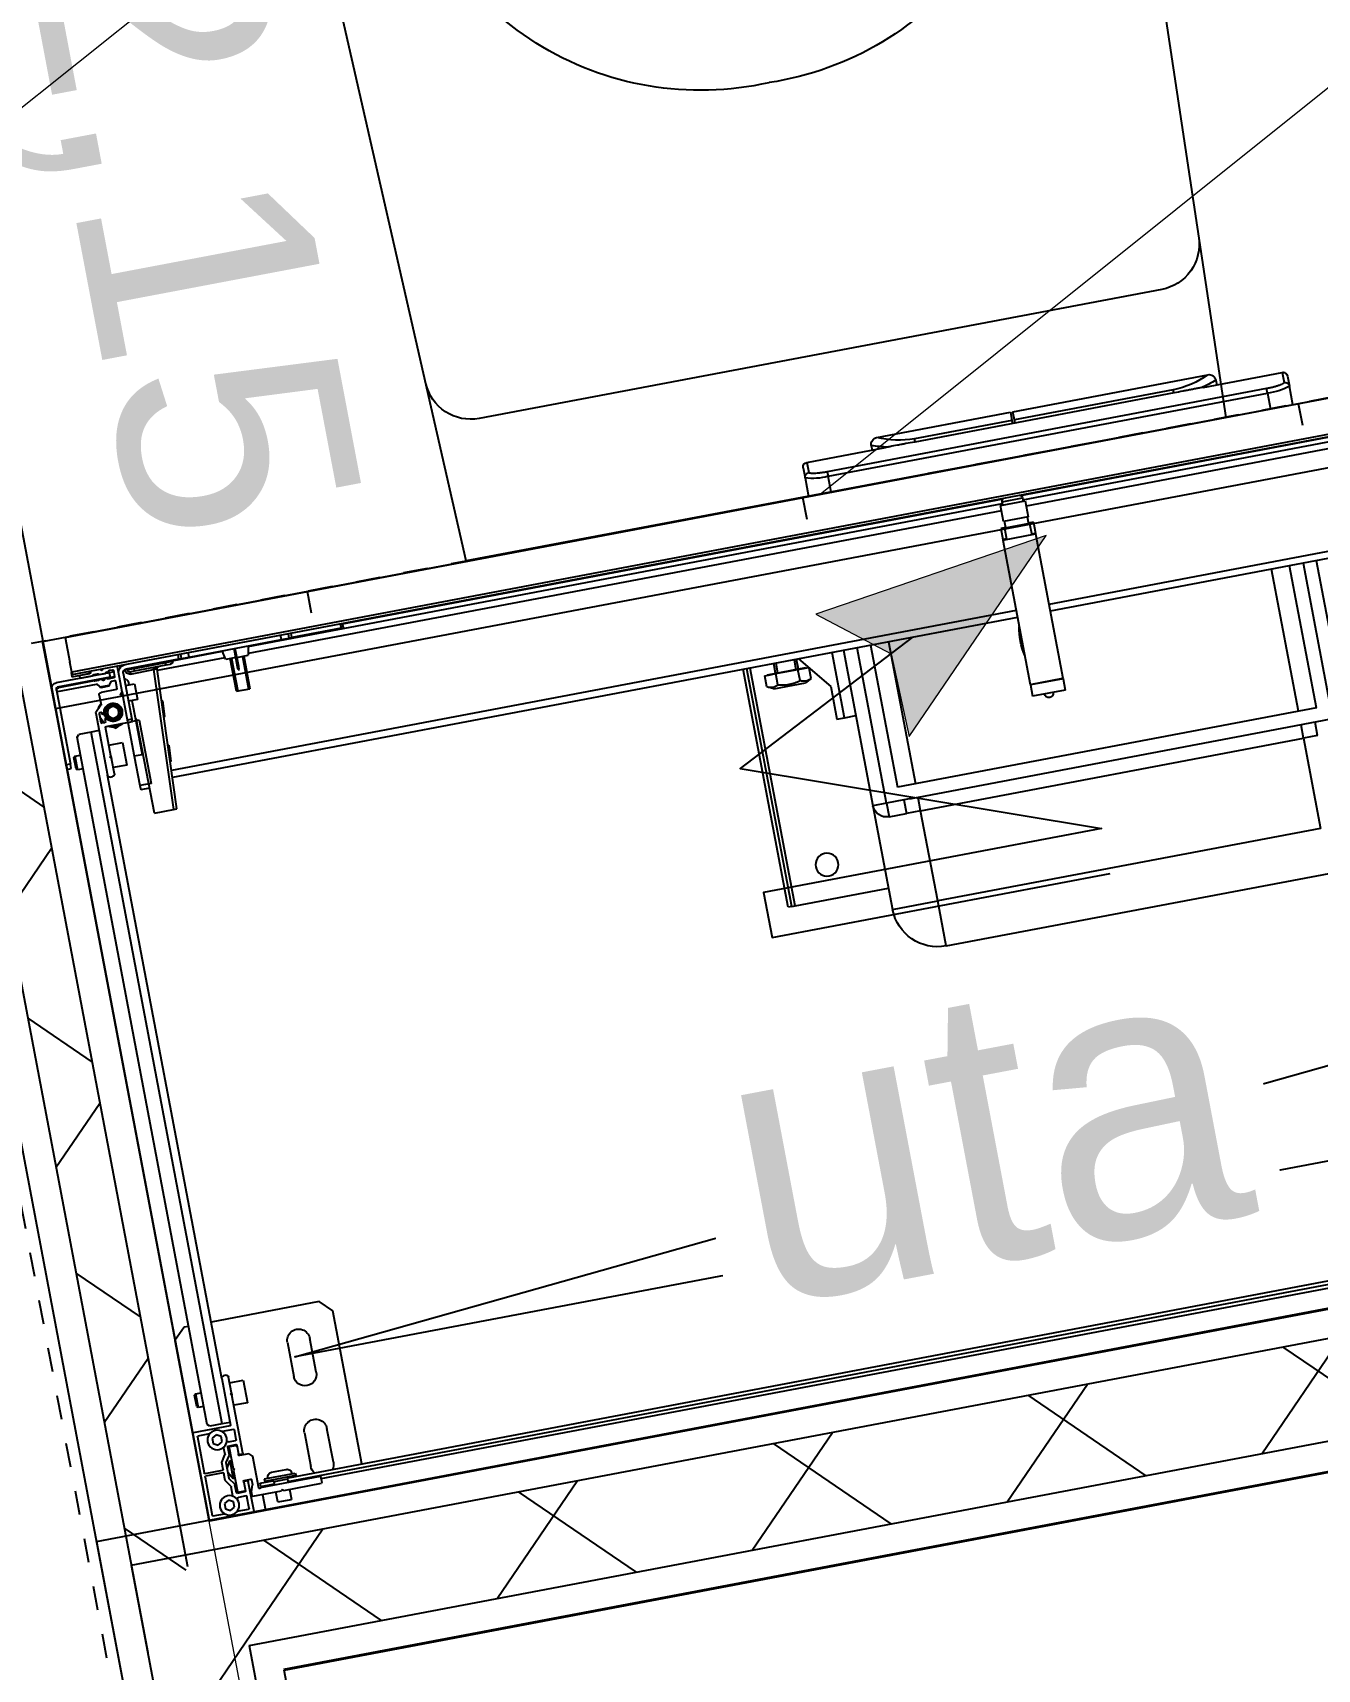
# Model space of a CAD drawing. Header units: centimetres. Extents: x 187368 to 251255, y -383447 to -322514.
# Drawn here: x 201018 to 201578, y -357017 to -356303 of the extents above; entities that cross this region are included whole.
import ezdxf

# ---------------------------------------------------------------- set-up
doc = ezdxf.new("R2010")
doc.units = ezdxf.units.CM
doc.linetypes.add('Style de ligne -1', pattern=[0.41664, 0.20828, -0.20836])
doc.layers.get('0').update_dxf_attribs({"color": 252})
doc.layers.add('prlm-ELEC-CFO', color=1, linetype='Continuous', lineweight=25)
doc.layers.add('prlm-GT', color=242, linetype='Continuous')
doc.layers.add('prlm-MOD', color=64, linetype='Continuous')
doc.styles.add('Helvetica', font='arial.ttf')
doc.styles.add('prlm-elec-cfo', font='comic.ttf', dxfattribs={"height": 12})

# ---------------------------------------------------------------- blocks, each defined once
blk = doc.blocks.new('MTI900_Alu_390')
at = {"layer": 'prlm-MOD', "color": 1, "linetype": 'Continuous'}
for p, q in [((-4.475, 0), (-4.472, 0)), ((-4.475, -0.003), (-4.475, 0)), ((-4.472, 0), (-4.278, 0)), ((-4.278, 0), (-4.225, 0)), ((-4.225, 0), (4.225, 0)), ((-4.225, -0.07), (-4.225, 0)), ((-4.475, -0.387), (-4.475, -0.003)), ((-4.457, -0.191), (-4.457, -0.021)), ((-4.454, -0.018), (-4.4033, -0.018)), ((-4.395, -0.0385), (-4.375, -0.0269)), ((-4.395, -0.0615), (-4.395, -0.0385)), ((-4.375, -0.0731), (-4.395, -0.0615)), ((-4.375, -0.0269), (-4.355, -0.0385)), ((-4.355, -0.0615), (-4.375, -0.0731)), ((-4.355, -0.0385), (-4.355, -0.0615)), ((-4.3467, -0.018), (-4.296, -0.018)), ((-4.293, -0.021), (-4.293, -0.074)), ((-4.275, -0.003), (-4.275, -0.137)), ((-4.267, -0.07), (-4.14, -0.07)), ((-4.165, -0.025), (-4.105, -0.025)), ((-4.165, -0.025), (-4.165, -0.07)), ((-4.135, -0.075), (-4.14, -0.07)), ((-4.13, -0.07), (-4.135, -0.075)), ((-4.13, -0.07), (-3.963, -0.07)), ((-4.105, -0.07), (-4.105, -0.025)), ((-4.3535, -0.1303), (-4.3725, -0.1588)), ((-4.3355, -0.1358), (-4.3545, -0.1642)), ((-4.353, -0.0864), (-4.353, -0.1286)), ((-4.335, -0.098), (-4.335, -0.1341)), ((-4.298, -0.095), (-4.332, -0.095)), ((-4.296, -0.077), (-4.3306, -0.077)), ((-4.33, -0.195), (-4.33, -0.103)), ((-4.327, -0.1), (-4.298, -0.1)), ((-4.295, -0.137), (-4.295, -0.098)), ((-4.295, -0.137), (-4.295, -0.142)), ((-4.278, -0.14), (-4.292, -0.14)), ((-4.27, -0.073), (-4.27, -0.0895)), ((-4.2698, -0.0905), (-4.2602, -0.1195)), ((-4.26, -0.142), (-4.26, -0.1205)), ((-4.235, -0.1), (-4.235, -0.24)), ((-3.963, -0.1), (-4.229, -0.1)), ((-4.225, -0.105), (-4.225, -0.1)), ((-4.225, -0.105), (-4.165, -0.105)), ((-4.225, -0.105), (-4.225, -0.12)), ((-4.225, -0.12), (-4.17, -0.12)), ((-4.203, -0.12), (-4.203, -0.125)), ((-4.203, -0.125), (-4.067, -0.125)), ((-4.203, -0.125), (-4.203, -0.135)), ((-4.203, -0.135), (-4.067, -0.135)), ((-4.165, -0.115), (-4.175, -0.125)), ((-4.165, -0.1), (-4.165, -0.115)), ((-4.105, -0.115), (-4.165, -0.115)), ((-4.105, -0.115), (-4.105, -0.1)), ((-4.105, -0.105), (4.105, -0.105)), ((-4.095, -0.125), (-4.105, -0.115)), ((-4.1, -0.12), (4.1, -0.12)), ((-4.067, -0.125), (-4.067, -0.12)), ((-4.067, -0.135), (-4.067, -0.125)), ((-3.96, -0.073), (-3.96, -0.097)), ((-3.96, -0.09), (3.96, -0.09)), ((-3.775, -0.12), (-3.775, -0.8)), ((-4.457, -0.369), (-4.457, -0.209)), ((-4.376, -0.194), (-4.454, -0.194)), ((-4.454, -0.206), (-4.376, -0.206)), ((-4.373, -0.1605), (-4.373, -0.191)), ((-4.373, -0.209), (-4.373, -0.2404)), ((-4.3377, -0.16), (-4.355, -0.19)), ((-4.355, -0.1659), (-4.355, -0.2341)), ((-4.355, -0.21), (-4.3377, -0.24)), ((-4.33, -0.1677), (-4.3421, -0.1677)), ((-4.3377, -0.24), (-4.3377, -0.16)), ((-4.33, -0.16), (-4.3377, -0.16)), ((-4.325, -0.2), (-4.33, -0.195)), ((-4.33, -0.205), (-4.325, -0.2)), ((-4.33, -0.297), (-4.33, -0.205)), ((-4.292, -0.145), (-4.263, -0.145)), ((-4.1675, -0.158), (-4.1025, -0.158)), ((-3.995, -0.3), (-3.995, -0.15)), ((-3.895, -0.15), (-3.895, -0.3)), ((-4.373, -0.2404), (-4.3535, -0.2697)), ((-4.3545, -0.2358), (-4.335, -0.265)), ((-4.353, -0.2714), (-4.353, -0.3036)), ((-4.33, -0.2323), (-4.3421, -0.2323)), ((-4.3377, -0.24), (-4.33, -0.24)), ((-4.335, -0.265), (-4.335, -0.302)), ((-4.295, -0.258), (-4.295, -0.263)), ((-4.295, -0.302), (-4.295, -0.263)), ((-4.25, -0.255), (-4.292, -0.255)), ((-4.292, -0.26), (-4.278, -0.26)), ((-4.275, -0.263), (-4.275, -0.52)), ((-4.25, -0.255), (-4.235, -0.24)), ((-4.395, -0.3285), (-4.375, -0.3169)), ((-4.395, -0.3515), (-4.395, -0.3285)), ((-4.375, -0.3631), (-4.395, -0.3515)), ((-4.375, -0.3169), (-4.355, -0.3285)), ((-4.355, -0.3515), (-4.375, -0.3631)), ((-4.355, -0.3285), (-4.355, -0.3515)), ((-4.332, -0.305), (-4.298, -0.305)), ((-4.328, -0.323), (-4.296, -0.323)), ((-4.298, -0.3), (-4.327, -0.3)), ((-4.293, -0.326), (-4.293, -0.369)), ((-4.475, -0.8), (-4.475, -0.387)), ((-4.308, -0.39), (-4.472, -0.39)), ((-4.4033, -0.372), (-4.454, -0.372)), ((-4.395, -0.405), (-4.405, -0.415)), ((-4.405, -0.415), (-4.405, -3.465)), ((-4.34, -0.405), (-4.395, -0.405)), ((-4.296, -0.372), (-4.3467, -0.372)), ((-4.305, -0.405), (-4.34, -0.405)), ((-4.34, -0.405), (-4.34, -3.475)), ((-4.305, -0.6), (-4.305, -0.393)), ((-4.43, -0.495), (-4.435, -0.5)), ((-4.43, -0.555), (-4.43, -0.495)), ((-4.405, -0.495), (-4.43, -0.495)), ((-4.215, -0.475), (-4.275, -0.475)), ((-4.215, -0.575), (-4.215, -0.475)), ((-4.435, -0.5), (-4.435, -0.55)), ((-4.435, -0.55), (-4.43, -0.555)), ((-4.43, -0.555), (-4.405, -0.555)), ((-4.275, -0.52), (-4.2779, -0.5229)), ((-4.2779, -0.5271), (-4.275, -0.53)), ((-4.275, -0.53), (-4.275, -0.52)), ((-4.275, -0.53), (-4.275, -0.6)), ((-3.995, -0.7), (-3.995, -0.55)), ((-3.895, -0.55), (-3.895, -0.7)), ((-4.305, -0.6), (-4.305, -3.277)), ((-4.285, -0.61), (-4.295, -0.61)), ((-4.275, -0.575), (-4.215, -0.575)), ((-4.425, -0.85), (-4.475, -0.8)), ((-4.405, -0.85), (-4.425, -0.85)), ((-3.825, -0.85), (-4.305, -0.85)), ((-3.775, -0.8), (-3.825, -0.85)), ((-0.85, -1.865), (0.85, -1.865)), ((-0.85, -1.865), (-0.85, -2.065)), ((-1.05, -2.525), (-1.05, -2.065)), ((-1.05, -2.065), (-0.85, -2.065)), ((0.85, -2.065), (-0.85, -2.065)), ((-0.85, -2.065), (-0.85, -2.465)), ((0.85, -2.465), (0.85, -2.065)), ((-1.495, -2.16), (-1.495, -3.215)), ((-1.48, -2.16), (-1.495, -2.16)), ((-1.48, -2.16), (-1.48, -3.215)), ((-1.48, -2.16), (-1.465, -2.16)), ((-1.465, -2.16), (-1.05, -2.16)), ((-1.465, -2.16), (-1.465, -3.215)), ((-0.99, -2.465), (-0.9124, -2.465)), ((-0.99, -2.525), (-0.99, -2.465)), ((-0.85, -2.465), (-0.9124, -2.465)), ((-0.9124, -2.525), (-0.9124, -2.465)), ((-0.85, -2.465), (0.85, -2.465)), ((-0.85, -2.465), (-0.85, -2.5242)), ((0.9124, -2.465), (0.85, -2.465)), ((0.85, -2.465), (0.85, -2.5242)), ((0.9124, -2.465), (0.9124, -2.525)), ((-1.05, -3.215), (-1.05, -2.525)), ((-0.99, -2.525), (-1.05, -2.525)), ((-0.99, -2.525), (-0.99, -3.215)), ((-0.9124, -2.525), (-0.99, -2.525)), ((0.85, -2.5242), (-0.85, -2.5242)), ((0.99, -2.525), (0.9124, -2.525)), ((0.99, -3.215), (0.99, -2.525)), ((1.05, -2.525), (1.05, -3.215)), ((0.93, -2.585), (-0.93, -2.585)), ((-0.93, -3.215), (-0.93, -2.585)), ((-0.85, -3.215), (-0.85, -2.585)), ((0.85, -2.585), (0.85, -3.215)), ((0.93, -2.585), (0.93, -3.215)), ((-1.1342, -2.925), (-1.1, -2.925)), ((-1.1342, -3.0705), (-1.1342, -2.925)), ((-1.1, -2.925), (-1.1, -3.215)), ((-1.1, -2.925), (-1.05, -2.925)), ((-0.2775, -2.915), (-0.2775, -2.865)), ((-0.1325, -2.865), (-0.2775, -2.865)), ((-0.1325, -2.915), (-0.2775, -2.915)), ((-0.2775, -2.9175), (-0.2775, -2.915)), ((-0.2775, -2.9175), (-0.1325, -2.9175)), ((-0.2775, -3.5575), (-0.2775, -2.9175)), ((-0.1325, -2.915), (-0.1325, -2.865)), ((-0.1325, -2.9175), (-0.1325, -2.915)), ((-0.1325, -3.5575), (-0.1325, -2.9175)), ((-4.1351, -3.077), (-4.136, -3.497)), ((-4.1351, -3.077), (-4.05, -3.077)), ((-4.0221, -3.692), (-4.05, -3.077)), ((-4.05, -3.077), (-4.035, -3.077)), ((-4.035, -3.077), (-4.0071, -3.6913)), ((-1.38, -3.106), (-1.4081, -3.1204)), ((-1.4081, -3.1204), (-1.4081, -3.17)), ((-1.38, -3.106), (-1.24, -3.106)), ((-1.3591, -3.1204), (-1.3591, -3.17)), ((-1.2609, -3.1204), (-1.2609, -3.17)), ((-1.2504, -3.215), (-1.1342, -3.0705)), ((-1.2119, -3.1204), (-1.24, -3.106)), ((-1.2119, -3.1204), (-1.2119, -3.1671)), ((-4.175, -3.207), (-4.175, -3.187)), ((-4.1353, -3.187), (-4.175, -3.187)), ((-4.175, -3.337), (-4.175, -3.207)), ((-4.125, -3.207), (-4.175, -3.207)), ((-4.125, -3.487), (-4.125, -3.207)), ((-1.4081, -3.17), (-1.3836, -3.17)), ((-1.395, -3.17), (-1.395, -3.172)), ((-1.395, -3.172), (-1.225, -3.172)), ((-1.3836, -3.17), (-1.3591, -3.17)), ((-1.36, -3.172), (-1.36, -3.215)), ((-1.3591, -3.17), (-1.31, -3.17)), ((-1.3508, -3.215), (-1.3508, -3.172)), ((-1.31, -3.17), (-1.2609, -3.17)), ((-1.2692, -3.215), (-1.2692, -3.172)), ((-1.2609, -3.17), (-1.2364, -3.17)), ((-1.26, -3.215), (-1.26, -3.172)), ((-1.2364, -3.17), (-1.2142, -3.17)), ((-1.225, -3.172), (-1.225, -3.17)), ((-4.305, -3.5528), (-4.305, -3.277)), ((-4.295, -3.267), (-4.285, -3.267)), ((-4.275, -3.277), (-4.275, -3.3458)), ((-0.2775, -3.215), (-4.0287, -3.215)), ((-0.2775, -3.245), (-4.0274, -3.245)), ((4.0287, -3.215), (-0.1325, -3.215)), ((4.0274, -3.245), (-0.1325, -3.245)), ((-4.475, -3.355), (-4.475, -3.335)), ((-4.475, -3.335), (-4.455, -3.335)), ((-4.455, -3.335), (-4.455, -3.355)), ((-4.43, -3.325), (-4.435, -3.33)), ((-4.435, -3.33), (-4.435, -3.38)), ((-4.43, -3.385), (-4.43, -3.325)), ((-4.405, -3.325), (-4.43, -3.325)), ((-4.2759, -3.3479), (-4.2779, -3.3499)), ((-4.2779, -3.3541), (-4.2759, -3.3561)), ((-4.215, -3.305), (-4.275, -3.305)), ((-4.275, -3.3582), (-4.275, -3.3458)), ((-4.215, -3.405), (-4.215, -3.305)), ((-4.175, -3.487), (-4.175, -3.337)), ((-4.14, -3.337), (-4.175, -3.337)), ((-4.14, -3.487), (-4.14, -3.337)), ((-4.0205, -3.2854), (-4.0255, -3.2857)), ((-4.0205, -3.2854), (-4.0173, -3.3556)), ((-4.475, -3.69), (-4.475, -3.355)), ((-4.455, -3.355), (-4.475, -3.355)), ((-4.455, -3.69), (-4.455, -3.355)), ((-4.435, -3.38), (-4.43, -3.385)), ((-4.43, -3.385), (-4.405, -3.385)), ((-4.275, -3.3582), (-4.275, -3.484)), ((-4.275, -3.405), (-4.215, -3.405)), ((-4.0223, -3.3558), (-4.0173, -3.3556)), ((-4.405, -3.465), (-4.395, -3.475)), ((-4.34, -3.475), (-4.395, -3.475)), ((-4.305, -3.475), (-4.34, -3.475)), ((-4.272, -3.487), (-4.178, -3.487)), ((-4.24, -3.4778), (-4.23, -3.472)), ((-4.23, -3.472), (-4.22, -3.4778)), ((-4.175, -3.49), (-4.175, -3.487)), ((-4.175, -3.487), (-4.155, -3.487)), ((-4.175, -3.49), (-4.175, -3.6008)), ((-4.14, -3.487), (-4.155, -3.487)), ((-4.155, -3.487), (-4.155, -3.497)), ((-4.125, -3.487), (-4.14, -3.487)), ((-4.14, -3.577), (-4.14, -3.487)), ((-4.0116, -3.4816), (-4.0166, -3.4819)), ((-4.0116, -3.4816), (-4.0084, -3.5518)), ((-4.2769, -3.5821), (-4.3041, -3.5549)), ((-4.29, -3.5066), (-4.2854, -3.504)), ((-4.29, -3.507), (-4.29, -3.549)), ((-4.274, -3.504), (-4.287, -3.504)), ((-4.287, -3.552), (-4.282, -3.552)), ((-4.279, -3.549), (-4.279, -3.545)), ((-4.276, -3.542), (-4.2729, -3.542)), ((-4.271, -3.518), (-4.271, -3.507)), ((-4.2657, -3.521), (-4.268, -3.521)), ((-4.195, -3.5614), (-4.195, -3.5226)), ((-4.155, -3.497), (-4.175, -3.497)), ((-4.155, -3.702), (-4.155, -3.497)), ((-4.136, -3.497), (-4.14, -3.4972)), ((-4.0134, -3.552), (-4.0084, -3.5518)), ((-3.685, -3.532), (-3.625, -3.532)), ((-3.685, -3.532), (-3.685, -3.677)), ((-3.6789, -3.677), (-3.6789, -3.532)), ((-3.6311, -3.677), (-3.6311, -3.532)), ((-3.625, -3.677), (-3.625, -3.532)), ((-0.2775, -3.5575), (-0.1325, -3.5575)), ((-0.2775, -3.56), (-0.2775, -3.5575)), ((-0.2775, -3.61), (-0.2775, -3.56)), ((-0.26, -3.56), (-0.2775, -3.56)), ((-0.26, -3.5575), (-0.26, -3.6075)), ((-0.15, -3.6075), (-0.15, -3.5575)), ((-0.1325, -3.56), (-0.15, -3.56)), ((-0.1325, -3.56), (-0.1325, -3.5575)), ((-0.1325, -3.61), (-0.1325, -3.56)), ((-4.2906, -3.577), (-4.2906, -3.5684)), ((-4.2806, -3.5828), (-4.2906, -3.577)), ((-4.276, -3.627), (-4.276, -3.5842)), ((-4.198, -3.637), (-4.266, -3.637)), ((-4.1759, -3.6029), (-4.1829, -3.6099)), ((-4.1829, -3.6141), (-4.1759, -3.6211)), ((-4.175, -3.6232), (-4.175, -3.6008)), ((-4.175, -3.6232), (-4.175, -3.734)), ((-4.115, -3.577), (-4.155, -3.577)), ((-4.115, -3.647), (-4.115, -3.577)), ((-3.66, -3.6225), (-3.655, -3.6225)), ((-3.66, -3.6225), (-3.66, -3.6361)), ((-3.66, -3.6361), (-3.655, -3.6361)), ((-3.66, -3.6361), (-3.66, -3.717)), ((-3.655, -3.6225), (-3.655, -3.6361)), ((-3.655, -3.6361), (-3.655, -3.717)), ((-0.255, -3.61), (-0.2775, -3.61)), ((-0.15, -3.6075), (-0.26, -3.6075)), ((-0.15, -3.6375), (-0.26, -3.6375)), ((-0.26, -3.6375), (-0.26, -3.7075)), ((-0.255, -3.6075), (-0.255, -3.6375)), ((-0.155, -3.6375), (-0.155, -3.6075)), ((-0.1325, -3.61), (-0.155, -3.61)), ((-0.15, -3.7075), (-0.15, -3.6375)), ((-4.455, -3.682), (-4.455, -3.68)), ((-4.452, -3.677), (-4.2791, -3.677)), ((-4.215, -3.695), (-4.45, -3.695)), ((-4.2855, -3.692), (-4.445, -3.692)), ((-4.2653, -3.69), (-4.2827, -3.69)), ((-4.2766, -3.6757), (-4.2679, -3.6633)), ((-4.2654, -3.662), (-4.2246, -3.662)), ((-4.263, -3.657), (-4.265, -3.659)), ((-4.225, -3.659), (-4.265, -3.659)), ((-4.265, -3.659), (-4.265, -3.662)), ((-4.265, -3.69), (-4.265, -3.695)), ((-4.227, -3.657), (-4.263, -3.657)), ((-4.2521, -3.692), (-4.2625, -3.692)), ((-4.2607, -3.657), (-4.2607, -3.662)), ((-4.2607, -3.69), (-4.2607, -3.695)), ((-4.2471, -3.6871), (-4.2521, -3.692)), ((-4.2379, -3.692), (-4.2429, -3.6871)), ((-4.228, -3.692), (-4.2379, -3.692)), ((-4.2293, -3.657), (-4.2293, -3.662)), ((-4.2293, -3.69), (-4.2293, -3.695)), ((-4.225, -3.659), (-4.227, -3.657)), ((-4.2252, -3.69), (-4.198, -3.69)), ((-4.225, -3.662), (-4.225, -3.659)), ((-4.225, -3.695), (-4.225, -3.69)), ((-4.2221, -3.6633), (-4.2134, -3.6757)), ((-4.215, -3.715), (-4.215, -3.695)), ((-4.215, -3.695), (-4.195, -3.695)), ((-4.2109, -3.677), (-4.198, -3.677)), ((-4.195, -3.674), (-4.195, -3.64)), ((-4.195, -3.722), (-4.195, -3.693)), ((-4.155, -3.647), (-4.115, -3.647)), ((-4.14, -3.6567), (-4.14, -3.647)), ((-4.125, -3.692), (-4.0221, -3.692)), ((-4.125, -3.702), (-4.125, -3.692)), ((-4.125, -3.702), (-4.105, -3.702)), ((-4.105, -3.702), (-3.965, -3.702)), ((-4.105, -3.702), (-4.105, -3.712)), ((-4.0071, -3.6913), (-4.0221, -3.692)), ((-4.022, -3.6925), (-4.0221, -3.692)), ((-3.7066, -3.685), (-4.0074, -3.685)), ((-4.0071, -3.6913), (-4.007, -3.6925)), ((-3.965, -3.702), (-3.945, -3.702)), ((-3.965, -3.702), (-3.965, -3.712)), ((-3.705, -3.677), (-3.713, -3.717)), ((-3.66, -3.677), (-3.705, -3.677)), ((-3.655, -3.677), (-3.605, -3.677)), ((-3.597, -3.717), (-3.605, -3.677)), ((-0.26, -3.685), (-3.6034, -3.685)), ((-0.26, -3.7075), (-0.15, -3.7075)), ((-0.25, -3.7075), (-0.25, -3.7225)), ((-0.16, -3.7225), (-0.16, -3.7075)), ((3.6044, -3.685), (-0.15, -3.685)), ((-4.215, -3.715), (-4.45, -3.715)), ((-4.378, -3.747), (-4.378, -3.727)), ((-4.378, -3.727), (-4.298, -3.727)), ((-4.375, -3.747), (-4.378, -3.747)), ((-4.375, -3.737), (4.375, -3.737)), ((-4.375, -3.747), (-4.375, -3.737)), ((4.375, -3.747), (-4.375, -3.747)), ((-4.375, -3.747), (-4.375, -3.792)), ((-4.345, -3.724), (-4.345, -3.718)), ((-4.342, -3.715), (-4.2885, -3.715)), ((-4.298, -3.727), (-4.342, -3.727)), ((-4.298, -3.727), (-4.298, -3.737)), ((-4.295, -3.734), (-4.295, -3.73)), ((-4.2826, -3.72), (-4.2654, -3.72)), ((-4.2651, -3.7161), (-4.269, -3.72)), ((-4.2618, -3.7161), (-4.2651, -3.7161)), ((-4.2595, -3.715), (-4.231, -3.715)), ((-4.2471, -3.7321), (-4.2521, -3.737)), ((-4.2414, -3.7335), (-4.2486, -3.7335)), ((-4.2379, -3.737), (-4.2429, -3.7321)), ((-4.2249, -3.7161), (-4.2287, -3.7161)), ((-4.2251, -3.72), (-4.215, -3.72)), ((-4.221, -3.72), (-4.2249, -3.7161)), ((-4.195, -3.715), (-4.215, -3.715)), ((-4.215, -3.72), (-4.215, -3.722)), ((-4.212, -3.725), (-4.198, -3.725)), ((-4.175, -3.737), (-4.175, -3.734)), ((-4.165, -3.737), (-4.165, -3.7265)), ((-3.9067, -3.717), (-4.14, -3.717)), ((-4.135, -3.717), (-4.135, -3.712)), ((-4.105, -3.712), (-4.135, -3.712)), ((-4.105, -3.712), (-4.105, -3.717)), ((-3.965, -3.712), (-4.105, -3.712)), ((-3.965, -3.717), (-3.965, -3.712)), ((-3.935, -3.712), (-3.965, -3.712)), ((-3.935, -3.712), (-3.935, -3.717)), ((-3.935, -3.715), (-3.7126, -3.715)), ((-3.9067, -3.737), (-3.9067, -3.717)), ((-3.9067, -3.717), (-3.8932, -3.717)), ((-3.8932, -3.717), (-3.86, -3.717)), ((-3.8932, -3.717), (-3.8932, -3.737)), ((-3.86, -3.717), (-3.45, -3.717)), ((-3.86, -3.717), (-3.86, -3.737)), ((-3.5974, -3.715), (-0.25, -3.715)), ((-3.45, -3.717), (-3.45, -3.737)), ((-3.45, -3.717), (-3.4168, -3.717)), ((-3.4168, -3.737), (-3.4168, -3.717)), ((-3.4168, -3.717), (-3.4033, -3.717)), ((-3.185, -3.717), (-3.4033, -3.717)), ((-3.4033, -3.717), (-3.4033, -3.737)), ((-3.185, -3.717), (-3.175, -3.717)), ((-3.185, -3.737), (-3.185, -3.717)), ((-3.175, -3.717), (-3.175, -3.737)), ((-3.175, -3.735), (-0.2433, -3.735)), ((-0.25, -3.7225), (-0.16, -3.7225)), ((-0.1667, -3.735), (3.175, -3.735)), ((-0.16, -3.715), (3.5984, -3.715)), ((-4.375, -3.902), (-4.375, -3.792)), ((-4.375, -3.902), (4.375, -3.902)), ((-1.075, -3.9853), (-1.075, -3.902)), ((-0.975, -3.902), (-0.975, -3.973)), ((0.975, -3.973), (0.975, -3.902)), ((1.075, -3.902), (1.075, -3.9853)), ((-1.075, -4.03), (-1.075, -3.9853)), ((-0.975, -3.973), (0.975, -3.973)), ((-0.975, -3.9928), (-0.975, -3.973)), ((0.975, -3.9928), (-0.975, -3.9928)), ((0.975, -3.973), (0.975, -3.9928)), ((1.075, -4.03), (1.075, -3.9853)), ((-1.055, -4.05), (-1.055, -4.0051)), ((-1.055, -4.05), (-0.706, -4.05)), ((-0.765, -4.07), (-0.765, -4.05)), ((0.576, -4.0497), (-0.576, -4.0497)), ((-0.574, -4.0497), (-0.574, -4.0634)), ((-0.1416, -4.0634), (-0.574, -4.0634)), ((-0.1416, -4.0634), (-0.1416, -4.0497)), ((-0.1416, -4.1), (-0.1416, -4.0634)), ((-0.1307, -4.0497), (-0.1307, -4.0634)), ((0.574, -4.0634), (-0.1307, -4.0634)), ((-0.1307, -4.0634), (-0.1307, -4.1)), ((0.574, -4.0497), (0.574, -4.0634)), ((0.7037, -4.05), (1.055, -4.05)), ((0.765, -4.07), (0.765, -4.05)), ((1.055, -4.05), (1.055, -4.0051)), ((-0.735, -4.1), (-0.735, -4.1)), ((-0.735, -4.1), (-0.1416, -4.1)), ((-0.1307, -4.1), (0.735, -4.1)), ((0.735, -4.1), (0.735, -4.1))]:
    blk.add_line(p, q, dxfattribs=at)
at = {"layer": 'prlm-MOD', "color": 1, "ltscale": 50}
for points in [[(-3.3, -3.8058), (-3.3, -3.902)], [(-1.1, -3.8058), (-1.1, -3.902)], [(1.1, -3.8058), (1.1, -3.902)]]:
    blk.add_lwpolyline(points, dxfattribs=at)
at = {"layer": 'prlm-MOD', "color": 1, "linetype": 'Continuous'}
for centre, radius in [((-4.375, -0.05), 0.0425), ((-4.375, -0.34), 0.0425), ((-1.295, -2.31), 0.05), ((-4.23, -3.542), 0.035), ((-4.23, -3.542), 0.03), ((-4.23, -3.542), 0.025)]:
    blk.add_circle(centre, radius, dxfattribs=at)
for centre, radius, start, end in [((-4.472, -0.003), 0.003, 90, 180), ((-4.278, -0.003), 0.003, 0, 90), ((-4.454, -0.021), 0.003, 90, 180), ((-4.4033, -0.021), 0.003, 84.51824, 90), ((-4.3467, -0.021), 0.003, 90, 95.48174), ((-4.296, -0.021), 0.003, 0, 90), ((-4.267, -0.073), 0.003, 90, 180), ((-3.963, -0.073), 0.003, 0, 90), ((-4.356, -0.1286), 0.003, 326.30993, 0), ((-4.3306, -0.067), 0.01, 213.6525, 270), ((-4.338, -0.1341), 0.003, 326.30993, 0), ((-4.332, -0.098), 0.003, 90, 180), ((-4.327, -0.103), 0.003, 90, 180), ((-4.298, -0.098), 0.003, 0, 90), ((-4.298, -0.103), 0.003, 0, 90), ((-4.296, -0.074), 0.003, 270, 0), ((-4.292, -0.137), 0.003, 180, 270), ((-4.292, -0.142), 0.003, 180, 270), ((-4.278, -0.137), 0.003, 270, 0), ((-4.267, -0.0895), 0.003, 180, 198.43495), ((-4.263, -0.142), 0.003, 270, 0), ((-4.263, -0.1205), 0.003, 0, 18.43495), ((-4.232, -0.1), 0.003, 0, 180), ((-4.1675, -0.138), 0.02, 171.37307, 270), ((-4.1675, -0.133), 0.02, 185.73917, 187.18076), ((-4.1025, -0.138), 0.02, 270, 8.62693), ((-4.1025, -0.133), 0.02, 352.81924, 354.26083), ((-3.945, -0.15), 0.05, 143.1301, 180), ((-3.963, -0.097), 0.003, 270, 0), ((-3.945, -0.15), 0.05, 0, 36.8699), ((-4.454, -0.191), 0.003, 180, 270), ((-4.454, -0.209), 0.003, 90, 180), ((-4.376, -0.191), 0.003, 270, 0), ((-4.376, -0.209), 0.003, 0, 90), ((-4.37, -0.1605), 0.003, 146.30993, 180), ((-4.352, -0.1659), 0.003, 146.30993, 180), ((-4.352, -0.2341), 0.003, 180, 213.69007), ((-4.356, -0.2714), 0.003, 0, 33.69007), ((-4.292, -0.258), 0.003, 90, 180), ((-4.292, -0.263), 0.003, 90, 180), ((-4.278, -0.263), 0.003, 0, 90), ((-4.332, -0.302), 0.003, 180, 270), ((-4.328, -0.333), 0.01, 90, 133.85099), ((-4.327, -0.297), 0.003, 180, 270), ((-4.298, -0.297), 0.003, 270, 0), ((-4.298, -0.302), 0.003, 270, 0), ((-4.296, -0.326), 0.003, 0, 90), ((-3.945, -0.3), 0.05, 180, 0), ((-4.472, -0.387), 0.003, 180, 270), ((-4.454, -0.369), 0.003, 180, 270), ((-4.4033, -0.369), 0.003, 270, 275.48179), ((-4.3467, -0.369), 0.003, 264.51823, 270), ((-4.308, -0.393), 0.003, 0, 90), ((-4.296, -0.369), 0.003, 270, 0), ((-4.2758, -0.525), 0.003, 135, 225), ((-3.945, -0.55), 0.05, 0, 180), ((-4.295, -0.6), 0.01, 180, 270), ((-4.285, -0.6), 0.01, 270, 0), ((-3.945, -0.7), 0.05, 180, 0), ((-0.85, -2.065), 0.2, 90, 180), ((-0.99, -2.525), 0.06, 90, 180), ((-0.205, -2.865), 0.02, 0, 180), ((0, -3.11), 0.285, 166.82645, 193.17355), ((-1.3836, -3.1624), 0.0487, 59.74223, 120.25777), ((-1.2364, -3.1624), 0.0487, 59.74223, 120.25777), ((-4.295, -3.277), 0.01, 90, 180), ((-4.285, -3.277), 0.01, 0, 90), ((-4.2758, -3.352), 0.003, 135, 225), ((-4.278, -3.3458), 0.003, 315, 0), ((-4.278, -3.3582), 0.003, 0, 45), ((-4.272, -3.484), 0.003, 180, 270), ((-4.23, -3.542), 0.065, 57.79577, 122.20423), ((-4.23, -3.542), 0.06, 66.44354, 113.55646), ((-4.178, -3.49), 0.003, 0, 90), ((-4.302, -3.5528), 0.003, 180, 225), ((-4.287, -3.507), 0.003, 90, 180), ((-4.23, -3.542), 0.06, 140.70352, 188.509), ((-4.23, -3.542), 0.065, 144.22418, 157.38014), ((-4.287, -3.549), 0.003, 180, 270), ((-4.282, -3.549), 0.003, 270, 0), ((-4.276, -3.545), 0.003, 90, 180), ((-4.274, -3.507), 0.003, 0, 90), ((-4.2729, -3.545), 0.003, 4.00063, 90), ((-4.268, -3.518), 0.003, 180, 270), ((-4.23, -3.542), 0.04, 146.07277, 184.00063), ((-4.23, -3.542), 0.04, 184.00063, 146.07277), ((-4.2657, -3.518), 0.003, 270, 326.07277), ((-4.23, -3.542), 0.065, 206.16198, 224.95254), ((-4.279, -3.5842), 0.003, 0, 45), ((-4.266, -3.627), 0.01, 180, 270), ((-4.198, -3.64), 0.003, 0, 90), ((-4.1808, -3.612), 0.003, 135, 225), ((-4.178, -3.6008), 0.003, 315, 0), ((-4.178, -3.6232), 0.003, 0, 45), ((-4.45, -3.69), 0.025, 180, 270), ((-4.452, -3.68), 0.003, 90, 180), ((-4.445, -3.682), 0.01, 180, 270), ((-4.45, -3.69), 0.005, 180, 270), ((-4.2827, -3.693), 0.003, 90, 160.52878), ((-4.2791, -3.674), 0.003, 270, 325.00798), ((-4.2654, -3.665), 0.003, 90, 145.00798), ((-4.2653, -3.693), 0.003, 19.47122, 90), ((-4.245, -3.6892), 0.003, 45, 135), ((-4.2252, -3.693), 0.003, 90, 160.52878), ((-4.2246, -3.665), 0.003, 34.99202, 90), ((-4.2109, -3.674), 0.003, 214.99202, 270), ((-4.198, -3.674), 0.003, 270, 0), ((-4.198, -3.693), 0.003, 0, 90), ((-4.14, -3.702), 0.035, 180, 270), ((-4.1151, -3.7104), 0.05, 129.88406, 142.91394), ((-4.14, -3.702), 0.015, 180, 270), ((-4.16, -3.6567), 0.02, 309.88406, 0), ((-4.125, -3.712), 0.02, 90, 192.41205), ((-4.125, -3.712), 0.01, 90, 180), ((-3.997, -3.692), 0.01, 182.60256, 270), ((-3.945, -3.712), 0.01, 0, 90), ((-4.342, -3.718), 0.003, 90, 180), ((-4.342, -3.724), 0.003, 180, 270), ((-4.298, -3.73), 0.003, 0, 90), ((-4.292, -3.734), 0.003, 180, 270), ((-4.2885, -3.718), 0.003, 9.59407, 90), ((-4.2826, -3.717), 0.003, 189.59407, 270), ((-4.2654, -3.717), 0.003, 270, 350.40593), ((-4.275, -3.715), 0.01, 353.93882, 0), ((-4.2595, -3.718), 0.003, 90, 170.40593), ((-4.245, -3.7342), 0.003, 45, 135), ((-4.231, -3.718), 0.003, 9.59407, 90), ((-4.2251, -3.717), 0.003, 189.59407, 270), ((-4.215, -3.715), 0.01, 180, 186.06118), ((-4.212, -3.722), 0.003, 180, 270), ((-4.198, -3.722), 0.003, 270, 0), ((-4.178, -3.734), 0.003, 270, 0), ((-0.235, -3.7225), 0.015, 180, 255.16489), ((-0.175, -3.7225), 0.015, 284.83511, 0), ((-0.9965, -4.212), 0.2399, 84.86995, 109.10907), ((0.9987, -4.1937), 0.2219, 69.89148, 96.1295), ((-1.055, -4.03), 0.02, 180, 270), ((-0.5689, -4.6164), 0.5805, 102.58374, 109.74123), ((-0.5689, -4.4578), 0.3944, 90.7355, 114.8981), ((0.5685, -4.4598), 0.3964, 65.16337, 89.20304), ((0.5693, -4.6145), 0.5786, 70.22595, 77.40425), ((1.055, -4.03), 0.02, 270, 0), ((-0.735, -4.07), 0.03, 180, 270), ((0.735, -4.07), 0.03, 270, 0)]:
    blk.add_arc(centre, radius, start, end, dxfattribs=at)
for centre, major_axis, ratio, start_param, end_param in [((-4.022, -3.6931), (0.015, 0.0007), 0.045361, 0, 1.568734), ((-3.997, -3.692), (0.025, 0), 0.4, 3.187016, 4.712389), ((-1.055, -3.9853), (0.02, 0), 0.989815, 3.141593, 4.712389), ((1.055, -3.9853), (-0.02, 0), 0.989815, 1.570796, 3.141593)]:
    blk.add_ellipse(centre, major_axis=major_axis, ratio=ratio, start_param=start_param, end_param=end_param, dxfattribs=at)
for points, knots in [([(-0.85, -2.5242), (-0.8604, -2.5242), (-0.8708, -2.5243), (-0.8916, -2.5247), (-0.902, -2.525), (-0.9124, -2.525)], [0, 0, 0, 0, 0.5, 0.5, 1, 1, 1, 1]), ([(0.9124, -2.525), (0.902, -2.525), (0.8916, -2.5247), (0.8708, -2.5243), (0.8604, -2.5242), (0.85, -2.5242)], [0, 0, 0, 0, 0.5, 0.5, 1, 1, 1, 1]), ([(-1.3591, -3.1204), (-1.3511, -3.1183), (-1.343, -3.1166), (-1.3306, -3.1149), (-1.3265, -3.1144), (-1.3182, -3.1138), (-1.3141, -3.1137), (-1.3017, -3.1137), (-1.2935, -3.1143), (-1.2772, -3.1166), (-1.269, -3.1183), (-1.2609, -3.1204)], [0, 0, 0, 0, 0.25, 0.25, 0.375, 0.375, 0.5, 0.5, 0.75, 0.75, 1, 1, 1, 1]), ([(-0.975, -3.9928), (-0.9803, -3.9928), (-0.9856, -3.9929), (-0.996, -3.9932), (-1.0011, -3.9934), (-1.0083, -3.9939), (-1.0107, -3.9941), (-1.0153, -3.9945), (-1.0176, -3.9947), (-1.0241, -3.9955), (-1.0281, -3.996), (-1.0355, -3.9972), (-1.0388, -3.9978), (-1.0446, -3.9991), (-1.047, -3.9998), (-1.05, -4.0009), (-1.0509, -4.0013), (-1.0524, -4.0021), (-1.053, -4.0024), (-1.0545, -4.0036), (-1.055, -4.0043), (-1.055, -4.0051)], [0, 0, 0, 0, 0.125, 0.125, 0.25, 0.25, 0.3125, 0.3125, 0.375, 0.375, 0.5, 0.5, 0.625, 0.625, 0.75, 0.75, 0.8125, 0.8125, 0.875, 0.875, 1, 1, 1, 1]), ([(1.055, -4.0051), (1.055, -4.0043), (1.0545, -4.0036), (1.053, -4.0024), (1.0523, -4.002), (1.0508, -4.0013), (1.0491, -4.0006), (1.0469, -3.9998), (1.0444, -3.9991), (1.0431, -3.9988), (1.0387, -3.9978), (1.0354, -3.9971), (1.0299, -3.9963), (1.028, -3.996), (1.0239, -3.9955), (1.0218, -3.9952), (1.0153, -3.9945), (1.0107, -3.9941), (1.0034, -3.9936), (1.0009, -3.9935), (0.9958, -3.9932), (0.9933, -3.9931), (0.9856, -3.9929), (0.9803, -3.9928), (0.975, -3.9928)], [0, 0, 0, 0, 0.125, 0.125, 0.1875, 0.1875, 0.25, 0.3125, 0.3125, 0.375, 0.375, 0.5, 0.5, 0.5625, 0.5625, 0.625, 0.625, 0.75, 0.75, 0.8125, 0.8125, 0.875, 0.875, 1, 1, 1, 1]), ([(-0.576, -4.0497), (-0.5891, -4.0497), (-0.6021, -4.0497), (-0.6211, -4.0498), (-0.6274, -4.0498), (-0.6399, -4.0498), (-0.6461, -4.0498), (-0.6642, -4.0499), (-0.6756, -4.0499), (-0.6918, -4.05), (-0.6971, -4.05), (-0.7038, -4.05), (-0.7053, -4.05), (-0.7068, -4.05)], [0, 0, 0, 0, 0.125, 0.125, 0.1875, 0.1875, 0.25, 0.25, 0.375, 0.375, 0.4375, 0.4375, 0.4568651, 0.4568651, 0.4568651, 0.4568651]), ([(0.7055, -4.05), (0.6995, -4.05), (0.6933, -4.05), (0.6813, -4.05), (0.6756, -4.0499), (0.6642, -4.0499), (0.6524, -4.0499), (0.6402, -4.0498), (0.6278, -4.0498), (0.6214, -4.0498), (0.6021, -4.0497), (0.5891, -4.0497), (0.576, -4.0497)], [0.5494968, 0.5494968, 0.5494968, 0.5494968, 0.625, 0.625, 0.6875, 0.6875, 0.75, 0.8125, 0.8125, 0.875, 0.875, 1, 1, 1, 1])]:
    blk.add_open_spline(points, degree=3, knots=knots, dxfattribs=at)
blk = doc.blocks.new('xi.uta')
at = {"layer": 'prlm-ELEC-CFO', "lineweight": 5}
blk.add_hatch(color=0, dxfattribs=at).paths.add_polyline_path([(-3, 6), (-0.103, 3.699), (0, 0), (7.5, 7.5)])
at = {"layer": 'prlm-ELEC-CFO', "color": 0, "lineweight": 5, "flags": 128}
blk.add_lwpolyline([(-3, 6), (-0.103, 3.699), (0, 0), (7.5, 7.5)], close=True, dxfattribs=at)
at = {"layer": 'prlm-ELEC-CFO', "color": 0}
blk.add_lwpolyline([(0.955, 4.227), (-7.5, 0), (7.5, -5.5), (-7.5, -5.5), (-7.5, -7.5), (7.5, -7.5)], dxfattribs=at)

msp = doc.modelspace()

# ---------------------------------------------------------------- hatches: boundary and pattern name
at = {"linetype": 'Continuous', "lineweight": 18}
h = msp.add_hatch(dxfattribs=at)
h.set_pattern_fill('BA 13', color=256, scale=10, style=0, pattern_type=2)
h.set_pattern_definition([(218.65981, (66931.62, 115456.3), (-199.24783, 287.75041), [])])
h.paths.add_polyline_path([(202396.57, -356308.33), (201017.64, -356569.47), (200772.31, -355273.49), (201162.24, -355199.64), (201152.94, -355150.52), (200713.86, -355233.68), (201130.73, -357435.55), (200245.78, -357603.14), (200236.36, -357554.04), (199578.38, -357678.65), (199303.15, -356225.27), (199961.2, -356100.65), (199542.41, -353889.73), (201855.68, -353452.19)])
at = {"linetype": 'Continuous'}
h = msp.add_hatch(dxfattribs=at)
h.set_pattern_fill('02_ISOLANT', color=256, scale=10, angle=-79.28094, style=0, pattern_type=2)
h.set_pattern_definition([(325.719065, (66931.62, 115456.28), (45.060091, 66.102861), []), (55.719065, (66931.62, 115456.28), (66.102861, -45.060091), [])])
h.paths.add_polyline_path([(200762.12, -355262.19), (200734.07, -355243.07), (201068.45, -357009.5), (201085.78, -356972.02)])
h = msp.add_hatch(dxfattribs=at)
h.set_pattern_fill('02_ISOLANT', color=256, scale=10, angle=10.72359, style=0, pattern_type=2)
h.set_pattern_definition([(55.723595, (66931.62, 115456.28), (-66.106423, 45.054865), []), (145.723595, (66931.62, 115456.28), (45.054865, 66.106423), [])])
h.paths.add_polyline_path([(201061.23, -356971.38), (201112.65, -357006.42), (202041.12, -356830.59), (201989.7, -356795.55)])
h = msp.add_hatch(dxfattribs=at)
h.set_pattern_fill('02_ISOLANT', color=256, scale=10, angle=-79.27641, style=0, pattern_type=2)
h.set_pattern_definition([(325.723595, (66931.62, 115456.28), (45.054865, 66.106423), []), (55.723595, (66931.62, 115456.28), (66.106423, -45.054865), [])])
h.paths.add_polyline_path([(201112.65, -357006.42), (201061.23, -356971.38), (201146.08, -357419.41), (201181.12, -357368)])

# ---------------------------------------------------------------- linework, layer by layer
at = {"linetype": 'Style de ligne -1', "ltscale": 50.8}
for p, q in [((200713.86, -355233.68), (201130.73, -357435.55)), ((202396.57, -356308.33), (201017.64, -356569.47))]:
    msp.add_line(p, q, dxfattribs=at)
at = {"linetype": 'Continuous', "lineweight": 25}
for p, q in [((200718.88, -355232.72), (201059.06, -357029.8)), ((200777.31, -355272.54), (201095.17, -356951.72)), ((201046.04, -356961.02), (201974.5, -356785.19)), ((201127.84, -357016.78), (202056.31, -356840.95)), ((201046.04, -356961.02), (201135.73, -357434.61))]:
    msp.add_line(p, q, dxfattribs=at)
at = {"linetype": 'Continuous'}
for p, q in [((200734.07, -355243.07), (201068.45, -357009.5)), ((200734.07, -355243.07), (201068.45, -357009.5)), ((200762.12, -355262.19), (201085.78, -356972.02)), ((200762.12, -355262.19), (201085.78, -356972.02)), ((200777.31, -355272.54), (201095.17, -356951.72)), ((201046.04, -356961.02), (201974.5, -356785.19)), ((201061.23, -356971.38), (201989.7, -356795.55)), ((201061.23, -356971.38), (201989.7, -356795.55)), ((201112.65, -357006.42), (202041.12, -356830.59)), ((201112.65, -357006.42), (202041.12, -356830.59)), ((201061.23, -356971.38), (201146.08, -357419.41)), ((201061.23, -356971.38), (201146.08, -357419.41)), ((201112.65, -357006.42), (201181.12, -357368)), ((201112.65, -357006.42), (201181.12, -357368))]:
    msp.add_line(p, q, dxfattribs=at)
at = {"linetype": 'Continuous', "flags": 128}
for points in [[(201538.55, -356470.86), (201207.31, -356533.44), (201138.87, -356232.62, -0.116334), (201140.19, -356103.33, -0.116144), (201199.05, -355988.3, -0.147727), (201269.01, -355951.88, -0.147725), (201347.25, -355960.25), (201347.33, -355960.28, -0.11673), (201444.11, -356045.9, -0.115952), (201492.61, -356165.78)], [(201339.49, -356324.88), (201339.35, -356324.91, -0.197992), (201237.82, -356307.65, -0.198081), (201177.99, -356223.7, -0.114919), (201178.91, -356113.82), (201178.92, -356113.75, -0.115526), (201228.34, -356015.64, -0.142778), (201276.43, -355991.18, -0.142778), (201330.14, -355996.4, -0.114832), (201411.88, -356069.63), (201411.98, -356069.78, -0.115368), (201452.83, -356171.77, -0.198081), (201427.76, -356271.77, -0.198023), (201339.49, -356324.88)]]:
    msp.add_lwpolyline(points, format="xyb", close=True, dxfattribs=at)
at = {"linetype": 'Continuous', "lineweight": 18, "flags": 128}
msp.add_lwpolyline([(202547.82, -357095.94), (201171.83, -357356.52), (201022.6, -356568.53), (202398.59, -356307.95)], close=True, dxfattribs=at)
at = {"linetype": 'Continuous', "flags": 128}
msp.add_lwpolyline([(201526.77, -356392.38), (201526.78, -356392.42, -0.193855), (201523.32, -356406.97), (201523.24, -356407.08, -0.192143), (201510.7, -356415.06), (201212.97, -356471.31), (201212.94, -356471.32, -0.194357), (201198.28, -356468.39, -0.193855), (201189.75, -356456.1), (201189.74, -356456.06)], format="xyb", dxfattribs=at)
for points in [[(201901.94, -356402), (201907.52, -356431.48), (201028.19, -356598.01), (201022.6, -356568.53)], [(201870.35, -356503.94), (201913.66, -356732.61), (201132.58, -356880.53), (201830.12, -356683.83)]]:
    msp.add_lwpolyline(points, close=True, dxfattribs=at)
at = {"layer": 'prlm-ELEC-CFO'}
msp.add_arc((201139.57, -356886.75), 631.2, 175.86659, 274.58478, dxfattribs=at)
at = {"layer": 'prlm-GT', "ltscale": 50}
msp.add_lwpolyline([(201127.9, -357017.1), (202056.37, -356841.27), (201983.81, -356458.11), (202409.66, -356377.43), (202545.86, -357096.65), (201191.54, -357353.13)], close=True, dxfattribs=at)

# ---------------------------------------------------------------- block references
at = {"layer": 'prlm-MOD', "xscale": -99.99999999999972, "yscale": 99.99999999999974, "zscale": 99.99999999999963, "rotation": 190.7237167511636}
msp.add_blockref('MTI900_Alu_390', (201534.88, -356868.79), dxfattribs=at)

# ---------------------------------------------------------------- texts
at = {"insert": (201109.65, -356226.03), "char_height": 100.872, "attachment_point": 2, "rotation": 280.72359, "line_spacing_factor": 0.834288, "style": 'Helvetica'}
msp.add_mtext('hsfp 2,15', dxfattribs=at)

# ---------------------------------------------------------------- next in the draw order: texts
at = {"layer": 'prlm-ELEC-CFO', "lineweight": 20, "insert": (201432.7, -356780.06), "char_height": 120, "attachment_point": 5, "rotation": 10.7236, "line_spacing_factor": 0.8, "style": 'prlm-elec-cfo', "bg_fill": 3, "box_fill_scale": 1.1, "bg_fill_color": 256, "bg_fill_transparency": 0}
msp.add_mtext('uta', dxfattribs=at)

# ---------------------------------------------------------------- next in the draw order: block references
at = {"layer": 'prlm-ELEC-CFO', "xscale": 10, "yscale": 10, "zscale": 10, "rotation": 10.72360141139323}
msp.add_blockref('xi.uta', (201400.5, -356610.06), dxfattribs=at)

doc.saveas('drawing.dxf')
